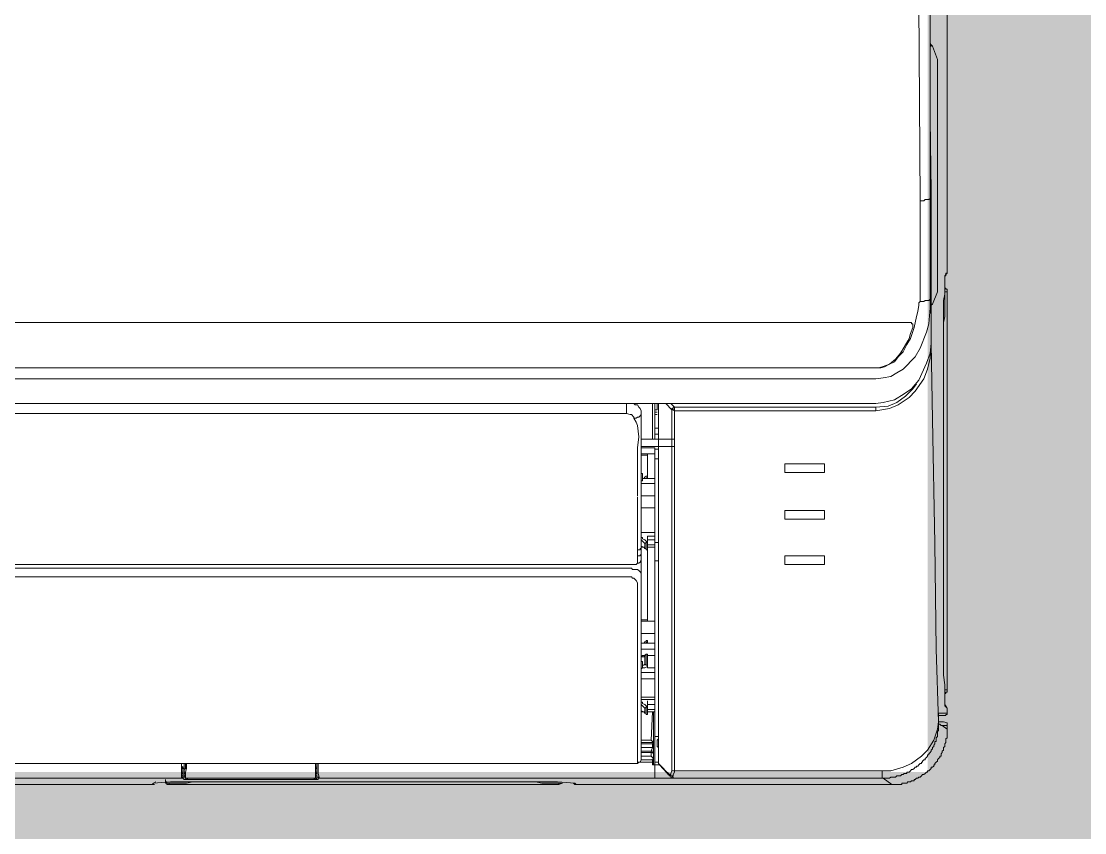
# Model space of a CAD drawing. Header units: millimetres. Extents: x -376000 to 292178, y -193032 to 188048.
# Drawn here: x -161649.8 to -161497.1, y -158961.3 to -158844.8 of the extents above; entities that cross this region are included whole.
import ezdxf

# ---------------------------------------------------------------- set-up
doc = ezdxf.new("R2010")
doc.units = ezdxf.units.MM
doc.layers.add('02_0.25', color=1, linetype='Continuous', lineweight=25, true_color=0xff0000)
doc.layers.add('04_0.10', color=7, linetype='Continuous', lineweight=9, true_color=0x0099ff)
doc.layers.add('_平面図（新設） (2D)', color=7, linetype='Continuous', lineweight=5)

# ---------------------------------------------------------------- blocks, each defined once
blk = doc.blocks.new('BLOCK_2')
at = {"layer": '04_0.10', "color": 251, "lineweight": 5}
for p, q in [((390, -23.28), (390, -214.14)), ((388.59, -184.68), (388.59, -187.86)), ((388.59, -202.14), (388.59, -202.32)), ((388.59, -210.96), (388.59, -211.14)), ((388.59, -211.14), (388.59, -212.55)), ((389.82, -214.49), (389.64, -214.67)), ((389.64, -214.67), (389.64, -214.85)), ((389.82, -214.49), (390, -214.31)), ((390, -214.31), (390, -214.14)), ((389.64, -216.43), (389.64, -216.61)), ((389.64, -216.61), (389.64, -216.96)), ((390, -216.96), (389.64, -216.96)), ((390, -216.96), (390, -251.53)), ((389.47, -235.48), (389.47, -235.13)), ((389.47, -255.94), (389.47, -235.48)), ((390, -251.53), (390, -251.89)), ((390, -253.12), (390, -263.52)), ((390, -264.76), (390, -265.12)), ((390, -274.11), (390, -265.12)), ((389.64, -274.11), (390, -274.11)), ((389.64, -274.64), (389.64, -274.46)), ((389.64, -276.4), (389.64, -276.23)), ((389.82, -276.4), (389.64, -276.23)), ((390, -277.46), (388.76, -277.46)), ((388.76, -277.46), (388.76, -277.82)), ((388.76, -277.82), (389.47, -277.82)), ((388.76, -278.7), (388.76, -277.82)), ((389.64, -276.4), (390, -276.75)), ((389.82, -276.4), (390, -276.75)), ((390, -277.46), (390, -276.75)), ((388.76, -279.05), (388.76, -278.7)), ((388.76, -278.7), (389.47, -278.7)), ((389.29, -279.23), (390, -279.23)), ((389.29, -279.23), (390, -279.76)), ((390, -278.87), (389.47, -278.7)), ((390, -279.23), (390, -278.87)), ((390, -279.76), (390, -279.23)), ((-314.68, -286.81), (280.11, -286.81)), ((280.81, -286.81), (280.46, -286.99)), ((280.81, -286.81), (280.64, -286.81)), ((280.81, -286.81), (280.99, -286.99)), ((299.33, -286.81), (280.81, -286.81)), ((298.98, -286.99), (299.33, -286.81)), ((299.33, -286.81), (299.51, -286.99)), ((299.51, -286.81), (299.33, -286.81)), ((300.04, -286.81), (299.86, -286.81)), ((300.04, -286.81), (348.02, -286.81)), ((348.02, -286.81), (350.66, -286.81)), ((380.65, -286.81), (350.66, -286.81)), ((380.65, -286.81), (380.82, -286.81)), ((382.06, -287.69), (380.82, -286.81)), ((275.87, -287.69), (-184.86, -287.69)), ((276.05, -287.52), (275.87, -287.69)), ((275.87, -287.69), (276.23, -287.69)), ((276.4, -287.34), (276.05, -287.52)), ((277.81, -287.39), (276.05, -287.52)), ((277.81, -287.17), (277.81, -286.99)), ((277.81, -287.34), (277.81, -287.17)), ((277.81, -287.39), (277.81, -287.34)), ((277.99, -287.38), (277.81, -287.39)), ((277.99, -287.52), (277.99, -287.38)), ((278.34, -287.69), (278.34, -287.52)), ((322.62, -287.69), (278.34, -287.69)), ((281.16, -286.99), (280.99, -286.99)), ((298.98, -286.99), (281.16, -286.99)), ((315.56, -287.34), (296.86, -287.34)), ((315.74, -287.34), (315.56, -287.34)), ((334.26, -287.69), (324.73, -287.69)), ((334.79, -287.52), (334.26, -287.69)), ((334.26, -287.52), (334.61, -287.52)), ((334.26, -287.69), (334.26, -287.52)), ((336.55, -287.69), (336.37, -287.52)), ((336.55, -287.52), (336.73, -287.69)), ((336.73, -287.69), (336.55, -287.69)), ((382.06, -287.69), (337.25, -287.69))]:
    blk.add_line(p, q, dxfattribs=at)
at = {"layer": '04_0.10', "color": 251, "lineweight": 5, "flags": 128}
for points in [[(388.59, -187.86), (388.59, -191.03), (388.59, -195.09), (388.59, -198.62), (388.59, -202.14)], [(388.59, -202.32), (388.59, -205.14), (388.59, -206.55), (388.59, -208.84), (388.59, -210.96)], [(389.82, -214.49), (389.82, -214.67), (389.64, -214.67)], [(389.64, -214.85), (389.64, -215.02), (389.64, -215.37), (389.64, -215.73), (389.64, -216.43)], [(389.82, -214.49), (389.82, -214.31), (390, -214.31)], [(390, -216.96), (390, -216.78), (390, -216.61), (389.82, -216.61), (389.82, -216.43), (389.64, -216.43)], [(389.47, -221.37), (389.47, -220.84), (389.47, -220.14), (389.47, -219.25), (389.47, -218.19), (389.64, -217.31)], [(389.47, -221.37), (389.64, -220.49), (389.64, -219.25), (389.64, -218.37), (389.64, -217.66), (389.64, -217.31)], [(389.64, -217.31), (389.64, -217.14), (389.64, -216.96)], [(389.47, -235.13), (389.47, -233.54), (389.47, -231.95), (389.47, -231.77), (389.47, -230.54), (389.47, -229.31), (389.47, -228.43), (389.47, -228.25), (389.47, -227.36), (389.47, -226.66), (389.47, -225.6), (389.47, -225.25), (389.47, -224.02), (389.47, -223.13), (389.47, -222.43), (389.47, -221.37)], [(390, -251.89), (390, -252.06), (390, -252.24), (390, -252.59), (390, -252.77), (390, -253.12)], [(389.64, -274.11), (389.64, -273.41), (389.47, -271.99), (389.47, -270.41), (389.47, -269.35), (389.47, -267.93), (389.47, -266), (389.47, -263.7), (389.47, -259.82), (389.47, -255.94)], [(390, -263.52), (390, -263.88), (390, -264.23), (390, -264.41), (390, -264.59), (390, -264.76)], [(389.64, -274.64), (389.82, -274.64), (389.82, -274.46), (390, -274.46), (390, -274.29), (390, -274.11)], [(389.64, -274.11), (389.64, -274.29), (389.64, -274.46)], [(389.64, -274.64), (389.64, -274.82), (389.64, -275.52), (389.64, -276.05), (389.64, -276.23)], [(390, -277.46), (390, -277.64), (389.82, -277.64), (389.82, -277.82), (389.64, -277.82), (389.47, -277.82)], [(388.76, -279.05), (388.94, -279.05), (389.12, -279.23), (389.29, -279.23)], [(280.11, -286.81), (280.28, -286.81), (280.46, -286.99)], [(299.51, -286.99), (299.68, -286.99), (299.68, -286.81), (299.86, -286.81)], [(277.99, -287.38), (277.99, -287.34), (277.81, -287.34)], [(277.81, -287.39), (277.81, -287.52), (277.99, -287.52)], [(277.99, -287.38), (278.52, -287.34), (281.69, -287.34)], [(277.99, -287.52), (277.99, -287.69), (278.16, -287.69), (278.34, -287.69)], [(277.99, -287.52), (278.16, -287.52), (278.34, -287.52)], [(281.69, -287.34), (280.81, -287.52), (280.11, -287.52), (279.4, -287.52), (278.87, -287.52), (278.52, -287.52), (278.34, -287.52)], [(280.46, -286.99), (280.64, -286.99), (280.99, -286.99)], [(296.86, -287.34), (294.75, -287.34), (292.63, -287.34), (290.69, -287.34), (289.63, -287.34), (288.75, -287.34), (286.98, -287.34), (285.22, -287.34), (283.81, -287.34), (283.28, -287.34), (282.57, -287.34), (281.69, -287.34)], [(298.98, -286.99), (299.16, -286.99), (299.33, -286.99), (299.51, -286.99)], [(315.74, -287.34), (317.85, -287.34), (319.97, -287.34), (321.91, -287.34), (322.79, -287.34), (323.85, -287.34), (325.62, -287.34), (327.38, -287.34), (328.97, -287.34), (329.32, -287.34), (330.03, -287.34), (330.91, -287.34)], [(323.14, -287.69), (322.97, -287.69), (322.79, -287.69), (322.62, -287.69)], [(323.5, -287.69), (323.32, -287.69), (323.14, -287.69)], [(324.73, -287.69), (324.38, -287.69), (324.02, -287.69), (323.85, -287.69), (323.67, -287.69), (323.5, -287.69)], [(330.91, -287.34), (331.79, -287.52), (332.67, -287.52), (333.2, -287.52), (333.73, -287.52), (334.08, -287.52), (334.26, -287.52)], [(330.91, -287.34), (334.08, -287.34), (336.55, -287.52)], [(337.25, -287.69), (337.08, -287.69), (336.9, -287.69), (336.73, -287.69)]]:
    blk.add_lwpolyline(points, dxfattribs=at)
at = {"color": 255, "linetype": 'Continuous'}
blk.add_wipeout([(-389.83, -2.8), (387.17, -2.8), (387.17, -285.93), (-389.83, -285.93)], dxfattribs=at).dxf.layer = '02_0.25'
at = {"layer": '04_0.10', "color": 251, "lineweight": 5}
for p, q in [((387.53, -181.5), (387.53, -181.33)), ((387.7, -181.5), (387.53, -181.33)), ((387.53, -181.68), (387.53, -181.5)), ((387.88, -181.68), (387.7, -181.5)), ((387.53, -181.68), (387.53, -181.86)), ((387.53, -192.27), (387.53, -182.21)), ((387.53, -203.55), (387.53, -192.27)), ((387.53, -192.27), (387.7, -202.5)), ((387.7, -220.49), (387.53, -218.02)), ((387.7, -218.72), (387.7, -218.55)), ((387.88, -218.72), (387.7, -218.9)), ((387.7, -218.72), (387.88, -218.72)), ((387.7, -222.96), (387.7, -223.13)), ((161.75, -229.48), (379.77, -229.48)), ((385.06, -230.89), (385.59, -230.19)), ((343.96, -233.01), (344.66, -233.01)), ((344.66, -233.01), (345.02, -233.01)), ((347.67, -233.01), (348.02, -233.01)), ((348.02, -233.01), (348.37, -233.01)), ((348.37, -233.01), (348.55, -233.01)), ((348.55, -236.54), (348.55, -233.01)), ((350.48, -233.89), (349.6, -233.01)), ((349.6, -233.01), (350.31, -233.01)), ((350.84, -233.54), (350.31, -233.01)), ((350.84, -233.54), (379.77, -233.54)), ((355.07, -233.01), (354.89, -233.01)), ((346.07, -234.6), (346.07, -234.42)), ((346.07, -234.6), (346.07, -238.13)), ((348.37, -233.89), (348.02, -233.89)), ((348.02, -233.89), (348.02, -234.25)), ((348.02, -234.25), (348.37, -234.25)), ((348.02, -234.6), (348.02, -236.54)), ((348.02, -234.6), (348.37, -234.6)), ((350.48, -233.72), (350.48, -233.89)), ((350.66, -233.89), (350.48, -233.72)), ((350.48, -233.89), (350.48, -238.13)), ((350.66, -233.89), (350.48, -233.89)), ((350.66, -233.89), (350.84, -233.89)), ((350.66, -233.89), (350.84, -234.07)), ((350.84, -234.07), (350.84, -233.89)), ((350.84, -234.07), (350.84, -237.42)), ((350.84, -234.07), (362.13, -234.07)), ((362.13, -234.07), (362.3, -234.07)), ((362.3, -234.07), (363.54, -234.07)), ((363.54, -234.07), (364.77, -234.07)), ((364.77, -234.07), (376.77, -234.07)), ((376.77, -234.07), (376.94, -234.07)), ((376.94, -234.07), (379.77, -234.07)), ((348.02, -236.54), (348.02, -237.42)), ((348.55, -236.54), (348.02, -236.54)), ((347.67, -238.13), (346.07, -238.13)), ((346.07, -238.13), (346.07, -238.3)), ((348.02, -238.13), (347.67, -238.13)), ((348.02, -238.13), (348.02, -237.42)), ((348.02, -237.42), (348.55, -237.42)), ((348.02, -238.13), (348.55, -238.13)), ((348.55, -237.42), (348.55, -238.13)), ((348.55, -239.19), (348.55, -238.13)), ((350.48, -238.13), (348.55, -238.13)), ((350.48, -239.19), (350.48, -238.13)), ((350.84, -238.13), (350.48, -238.13)), ((350.84, -238.13), (350.84, -237.42)), ((350.84, -238.13), (350.84, -239.19)), ((346.07, -238.3), (346.07, -239.19)), ((348.55, -239.19), (346.07, -239.19)), ((346.07, -239.19), (346.07, -239.36)), ((346.07, -239.36), (348.02, -239.36)), ((346.07, -239.36), (346.07, -240.07)), ((348.02, -239.36), (348.02, -239.54)), ((348.02, -239.54), (348.02, -240.24)), ((348.55, -239.54), (348.02, -239.54)), ((348.55, -239.54), (348.55, -239.19)), ((350.48, -239.19), (348.55, -239.19)), ((350.84, -239.19), (350.48, -239.19)), ((346.07, -240.07), (346.07, -240.24)), ((346.07, -240.24), (346.96, -240.24)), ((346.07, -240.24), (346.07, -240.42)), ((346.07, -240.42), (346.96, -240.42)), ((346.07, -240.42), (346.07, -242.89)), ((346.96, -240.24), (348.02, -240.24)), ((346.96, -240.24), (346.96, -240.42)), ((346.96, -243.42), (346.96, -240.42)), ((348.02, -240.95), (348.02, -240.24)), ((348.02, -240.95), (348.02, -243.77)), ((348.55, -240.95), (348.02, -240.95)), ((348.55, -240.95), (348.55, -240.77)), ((345.55, -242.36), (345.55, -242.54)), ((345.55, -242.54), (345.55, -242.71)), ((366.71, -242.71), (366.71, -241.83)), ((366.89, -241.66), (367.07, -241.66)), ((367.24, -241.66), (367.07, -241.66)), ((371.83, -241.66), (367.24, -241.66)), ((372.01, -241.66), (371.83, -241.66)), ((372.01, -241.66), (372.18, -241.66)), ((372.36, -242.71), (372.36, -241.83)), ((345.55, -243.24), (345.55, -243.42)), ((345.55, -243.42), (345.55, -243.77)), ((345.55, -243.77), (345.55, -243.95)), ((345.55, -243.95), (345.55, -244.12)), ((345.55, -244.12), (345.55, -244.3)), ((346.07, -242.89), (346.07, -243.07)), ((346.07, -243.07), (346.07, -243.77)), ((346.07, -243.77), (346.07, -244.12)), ((346.07, -244.12), (346.07, -244.48)), ((346.43, -243.77), (346.25, -243.77)), ((346.78, -243.77), (346.43, -243.77)), ((346.96, -243.42), (346.78, -243.42)), ((346.78, -243.77), (346.96, -243.59)), ((346.96, -243.77), (346.78, -243.77)), ((346.96, -243.59), (346.96, -243.42)), ((346.96, -243.77), (346.96, -243.59)), ((348.02, -243.77), (346.96, -243.77)), ((348.02, -243.77), (348.02, -244.48)), ((367.07, -242.89), (372.01, -242.89)), ((345.55, -244.3), (345.55, -244.48)), ((345.55, -244.48), (345.55, -244.65)), ((345.55, -244.65), (345.55, -244.83)), ((345.55, -244.83), (345.55, -245)), ((345.55, -245), (345.55, -245.18)), ((345.55, -245.18), (345.55, -245.36)), ((345.55, -245.36), (345.55, -245.53)), ((345.55, -245.53), (345.55, -245.89)), ((348.02, -244.48), (346.07, -244.48)), ((346.07, -244.48), (346.07, -246.24)), ((348.02, -244.48), (348.02, -246.24)), ((345.55, -245.89), (345.55, -246.07)), ((345.55, -246.07), (345.55, -246.24)), ((345.55, -246.42), (345.55, -246.6)), ((345.55, -246.6), (345.55, -246.77)), ((345.55, -246.77), (345.55, -247.3)), ((346.07, -246.24), (348.02, -246.24)), ((346.07, -246.24), (346.07, -248)), ((348.02, -246.24), (348.02, -248)), ((345.55, -247.3), (345.55, -247.48)), ((345.55, -247.48), (345.55, -247.65)), ((345.55, -247.65), (345.55, -247.83)), ((345.55, -247.83), (345.55, -248)), ((345.55, -248), (345.55, -248.18)), ((345.55, -248.18), (345.55, -248.53)), ((345.55, -248.53), (345.55, -248.71)), ((345.55, -248.71), (345.55, -248.89)), ((346.07, -248), (348.02, -248)), ((346.07, -248), (346.07, -248.18)), ((346.07, -248.18), (346.07, -251.18)), ((348.02, -251.53), (348.02, -248)), ((366.71, -249.42), (366.71, -248.54)), ((366.89, -248.36), (367.07, -248.36)), ((367.07, -248.36), (367.24, -248.36)), ((371.83, -248.36), (367.24, -248.36)), ((371.83, -248.36), (372.01, -248.36)), ((372.18, -248.36), (372.01, -248.36)), ((372.36, -248.54), (372.36, -249.42)), ((345.55, -249.24), (345.55, -249.41)), ((345.55, -249.41), (345.55, -249.59)), ((345.55, -249.59), (345.55, -249.94)), ((345.55, -249.94), (345.55, -250.12)), ((345.55, -250.12), (345.55, -250.3)), ((345.55, -250.3), (345.55, -250.47)), ((372.01, -249.59), (367.07, -249.59)), ((345.55, -250.47), (345.55, -250.65)), ((345.55, -250.65), (345.55, -251.01)), ((345.55, -251.01), (345.55, -251.18)), ((345.55, -251.18), (345.55, -251.53)), ((345.55, -251.53), (345.55, -251.71)), ((345.55, -251.71), (345.55, -251.89)), ((346.07, -251.53), (346.07, -251.18)), ((346.07, -252.24), (346.07, -251.53)), ((348.02, -252.06), (348.02, -251.53)), ((345.55, -251.89), (345.55, -252.06)), ((345.55, -252.06), (345.55, -252.59)), ((345.55, -252.59), (345.55, -252.77)), ((345.55, -252.77), (345.55, -253.12)), ((345.55, -253.12), (345.55, -253.82)), ((346.07, -252.24), (346.07, -252.59)), ((346.07, -252.59), (346.07, -253.47)), ((346.78, -252.94), (346.6, -253.12)), ((346.6, -253.82), (346.6, -253.12)), ((346.78, -252.94), (346.78, -253.82)), ((346.78, -252.94), (346.96, -252.94)), ((348.02, -252.06), (346.96, -252.06)), ((346.96, -252.59), (346.96, -252.06)), ((346.96, -252.59), (348.02, -252.59)), ((346.96, -252.94), (346.96, -252.59)), ((346.96, -253.3), (346.96, -252.94)), ((348.02, -253.3), (346.96, -253.3)), ((346.96, -253.65), (346.96, -253.3)), ((348.02, -252.59), (348.02, -252.06)), ((348.02, -252.94), (348.02, -252.59)), ((348.02, -253.3), (348.02, -252.94)), ((348.55, -252.94), (348.02, -252.94)), ((348.02, -253.65), (348.02, -253.3)), ((348.55, -253.12), (348.55, -252.94)), ((348.55, -253.3), (348.55, -253.12)), ((345.55, -254), (345.55, -253.82)), ((346.43, -253.65), (346.07, -253.47)), ((346.07, -253.47), (346.07, -253.65)), ((346.07, -253.82), (346.07, -253.65)), ((346.07, -254.35), (346.07, -253.82)), ((346.07, -255.42), (346.07, -254.71)), ((346.6, -253.82), (346.43, -253.65)), ((346.6, -253.82), (346.78, -253.82)), ((346.78, -254), (346.78, -253.82)), ((346.78, -254), (346.96, -254)), ((346.96, -253.65), (346.96, -254)), ((346.96, -264.06), (346.96, -254)), ((348.02, -255.59), (348.02, -253.65)), ((366.89, -254.88), (367.07, -254.88)), ((367.07, -254.88), (367.24, -254.88)), ((371.83, -254.88), (367.24, -254.88)), ((372.01, -254.88), (371.83, -254.88)), ((372.01, -254.88), (372.18, -254.88)), ((346.07, -255.42), (345.9, -255.77)), ((345.9, -255.77), (346.07, -255.59)), ((346.07, -255.59), (346.07, -255.42)), ((346.07, -257.35), (346.07, -255.59)), ((348.02, -255.59), (348.55, -255.59)), ((348.02, -255.59), (348.02, -264.23)), ((348.55, -255.94), (348.55, -255.59)), ((348.55, -256.12), (348.55, -255.94)), ((366.71, -255.94), (366.71, -255.06)), ((367.07, -256.12), (372.01, -256.12)), ((372.36, -255.94), (372.36, -255.06)), ((-343.97, -257.88), (343.96, -257.88)), ((345.9, -257.18), (346.07, -257.35)), ((346.07, -257.35), (346.07, -257.53)), ((346.07, -257.53), (346.07, -258.23)), ((346.07, -258.23), (346.07, -264.06)), ((346.96, -264.06), (346.07, -264.06)), ((346.07, -264.06), (346.07, -264.23)), ((346.96, -264.06), (346.96, -264.23)), ((346.07, -264.23), (346.96, -264.23)), ((346.07, -264.23), (346.07, -266)), ((348.02, -264.23), (346.96, -264.23)), ((348.02, -264.23), (348.02, -266)), ((346.07, -266), (346.07, -267.41)), ((346.07, -266), (348.02, -266)), ((346.96, -267.05), (346.78, -267.05)), ((346.78, -267.23), (346.78, -267.05)), ((346.96, -267.05), (346.96, -267.23)), ((348.02, -267.41), (348.02, -266)), ((345.55, -267.93), (345.55, -268.11)), ((345.55, -268.11), (345.55, -268.29)), ((345.55, -268.29), (345.55, -268.47)), ((345.55, -268.47), (345.55, -268.64)), ((345.55, -268.64), (345.55, -268.82)), ((346.07, -267.41), (346.43, -267.41)), ((346.07, -267.41), (346.07, -268.29)), ((346.07, -268.29), (348.02, -268.29)), ((346.07, -268.29), (346.07, -269.35)), ((346.43, -267.41), (346.78, -267.41)), ((346.78, -267.41), (346.96, -267.23)), ((346.78, -267.41), (346.96, -267.41)), ((346.96, -267.41), (346.96, -267.23)), ((348.02, -267.41), (346.96, -267.41)), ((348.02, -268.29), (348.02, -267.41)), ((348.02, -269.17), (348.02, -268.29)), ((345.55, -268.82), (345.55, -269)), ((345.55, -269), (345.55, -269.17)), ((345.55, -269.17), (345.55, -274.82)), ((346.07, -269.35), (346.07, -269.88)), ((346.07, -269.88), (346.07, -270.05)), ((346.07, -270.05), (346.07, -271.11)), ((346.78, -269), (346.6, -269.17)), ((346.6, -269.17), (346.6, -270.41)), ((346.78, -269), (346.96, -269)), ((346.78, -270.58), (346.78, -269)), ((346.96, -269), (346.96, -269.17)), ((346.96, -270.58), (346.96, -269.17)), ((348.02, -269.17), (346.96, -269.17)), ((348.02, -270.94), (348.02, -269.17)), ((346.07, -271.11), (346.25, -270.94)), ((346.07, -271.11), (346.07, -271.64)), ((346.07, -271.64), (348.02, -271.64)), ((346.07, -271.64), (346.07, -272.52)), ((346.78, -270.58), (346.6, -270.41)), ((346.78, -270.58), (346.96, -270.58)), ((346.96, -270.76), (346.96, -270.58)), ((346.96, -270.94), (346.96, -270.76)), ((348.02, -270.94), (346.96, -270.94)), ((348.02, -271.64), (348.02, -270.94)), ((348.02, -272.52), (348.02, -271.64)), ((346.07, -272.52), (346.07, -272.7)), ((346.07, -272.7), (346.07, -275.17)), ((348.02, -275.17), (348.02, -272.52)), ((345.55, -274.82), (345.55, -274.99)), ((345.55, -274.99), (345.55, -275.17)), ((345.55, -275.17), (345.55, -275.35)), ((345.55, -275.35), (345.55, -275.52)), ((345.55, -275.52), (345.55, -275.7)), ((345.55, -275.7), (345.55, -276.05)), ((345.55, -276.05), (345.55, -276.23)), ((345.55, -276.23), (345.55, -276.58)), ((346.07, -275.17), (346.07, -275.52)), ((346.07, -275.52), (348.02, -275.52)), ((346.07, -275.52), (346.07, -275.87)), ((346.07, -275.87), (346.07, -276.23)), ((346.07, -276.23), (346.07, -276.4)), ((346.96, -276.23), (346.96, -275.7)), ((346.96, -276.58), (346.96, -276.23)), ((348.02, -276.23), (346.96, -276.23)), ((348.02, -275.52), (348.02, -275.17)), ((348.02, -276.23), (348.02, -275.52)), ((348.02, -276.93), (348.02, -276.23)), ((345.55, -276.58), (345.55, -276.75)), ((346.07, -276.4), (346.07, -277.11)), ((346.43, -277.28), (346.07, -277.11)), ((346.07, -277.11), (346.07, -277.28)), ((346.07, -277.28), (346.07, -281.34)), ((346.6, -277.46), (346.43, -277.28)), ((346.78, -276.58), (346.6, -276.75)), ((346.6, -277.46), (346.6, -276.75)), ((346.6, -277.46), (346.78, -277.46)), ((346.78, -276.58), (346.78, -277.46)), ((346.78, -276.58), (346.96, -276.58)), ((346.78, -277.64), (346.78, -277.46)), ((346.96, -277.64), (346.78, -277.64)), ((346.96, -276.93), (346.96, -276.58)), ((346.96, -276.93), (346.96, -277.28)), ((346.96, -276.93), (348.02, -276.93)), ((346.96, -277.64), (346.96, -277.28)), ((347.49, -281.34), (347.67, -277.28)), ((347.84, -277.28), (347.67, -277.28)), ((347.84, -277.28), (347.84, -277.46)), ((347.84, -277.28), (348.02, -277.28)), ((347.84, -277.46), (347.84, -281.69)), ((348.02, -277.28), (348.02, -276.93)), ((348.02, -277.28), (348.02, -280.64)), ((345.55, -278.35), (345.55, -279.4)), ((348.02, -280.64), (348.02, -280.81)), ((348.02, -280.81), (348.02, -281.34)), ((348.55, -280.81), (348.02, -280.81)), ((348.55, -280.81), (348.55, -281.16)), ((347.49, -281.34), (346.07, -281.34)), ((346.07, -281.34), (346.07, -281.69)), ((346.07, -281.69), (347.84, -281.69)), ((346.07, -281.69), (346.07, -281.87)), ((346.07, -281.87), (347.67, -281.87)), ((346.07, -281.87), (346.07, -282.4)), ((347.49, -281.34), (347.84, -281.69)), ((347.84, -281.69), (347.67, -281.87)), ((348.02, -281.34), (348.02, -281.52)), ((348.02, -284.52), (348.02, -281.52)), ((348.55, -281.16), (348.37, -281.34)), ((348.37, -282.23), (348.55, -282.4)), ((348.55, -281.16), (348.55, -282.4)), ((346.07, -282.4), (347.67, -282.4)), ((346.07, -282.4), (346.07, -282.93)), ((346.07, -282.93), (347.49, -282.93)), ((346.07, -282.93), (346.07, -283.11)), ((346.07, -283.11), (347.49, -283.11)), ((346.07, -283.11), (346.07, -283.64)), ((346.07, -283.64), (347.49, -283.64)), ((346.07, -284.16), (346.07, -283.64)), ((347.49, -282.93), (347.67, -282.4)), ((347.84, -282.93), (347.49, -282.93)), ((347.49, -283.11), (347.49, -282.93)), ((347.49, -283.11), (347.67, -283.11)), ((347.49, -283.64), (347.49, -283.11)), ((347.84, -283.99), (347.49, -283.64)), ((347.84, -282.4), (347.67, -282.4)), ((347.84, -283.28), (347.67, -283.11)), ((347.84, -282.58), (347.84, -282.4)), ((347.84, -282.93), (347.84, -282.58)), ((347.84, -283.28), (347.84, -282.93)), ((347.84, -283.81), (347.84, -283.28)), ((347.84, -283.99), (347.84, -283.81)), ((280.11, -284.69), (212.37, -284.69)), ((280.11, -284.69), (280.28, -284.69)), ((280.11, -285.05), (280.11, -285.22)), ((280.11, -285.22), (280.28, -285.4)), ((280.11, -285.22), (280.11, -285.4)), ((280.11, -285.4), (280.28, -285.4)), ((280.11, -285.4), (280.11, -285.93)), ((280.28, -284.69), (280.46, -284.69)), ((280.28, -285.4), (280.28, -285.57)), ((280.46, -284.69), (280.64, -284.69)), ((280.64, -285.4), (280.46, -285.57)), ((280.81, -284.69), (280.64, -284.69)), ((280.64, -285.4), (280.64, -285.22)), ((280.64, -285.22), (280.81, -285.22)), ((280.81, -285.4), (280.64, -285.93)), ((280.81, -285.4), (280.64, -285.4)), ((280.81, -284.69), (296.16, -284.69)), ((280.81, -285.22), (280.81, -285.05)), ((280.81, -285.4), (280.81, -285.22)), ((296.16, -284.69), (298.98, -284.69)), ((298.98, -284.69), (299.33, -284.69)), ((299.33, -284.69), (299.33, -285.05)), ((299.51, -284.69), (299.33, -284.69)), ((299.33, -285.05), (299.33, -285.22)), ((299.51, -285.22), (299.33, -285.22)), ((299.33, -285.22), (299.33, -285.4)), ((299.33, -285.4), (299.33, -285.93)), ((299.51, -285.4), (299.33, -285.4)), ((299.51, -285.22), (299.51, -284.69)), ((299.51, -284.69), (299.68, -284.69)), ((299.51, -285.4), (299.51, -285.22)), ((299.51, -285.57), (299.51, -285.4)), ((345.55, -284.69), (299.68, -284.69)), ((299.68, -285.4), (299.68, -285.22)), ((299.68, -285.57), (299.68, -285.4)), ((345.72, -284.52), (345.55, -284.52)), ((345.55, -284.69), (345.55, -284.52)), ((345.55, -284.69), (345.72, -284.52)), ((345.72, -284.52), (345.9, -284.52)), ((346.07, -284.16), (345.9, -284.52)), ((346.07, -284.16), (347.49, -284.16)), ((347.84, -283.99), (347.49, -284.16)), ((347.67, -284.52), (347.84, -284.69)), ((347.67, -284.52), (347.67, -284.87)), ((347.84, -284.87), (347.67, -284.87)), ((347.84, -284.87), (347.84, -284.69)), ((348.02, -284.87), (347.84, -284.87)), ((348.02, -284.87), (348.02, -284.52)), ((348.02, -284.52), (348.55, -284.52)), ((348.02, -284.87), (348.02, -285.05)), ((348.02, -285.05), (348.02, -285.22)), ((348.02, -285.22), (348.02, -285.4)), ((348.02, -285.4), (348.02, -285.75)), ((348.55, -284.52), (348.55, -284.16)), ((348.55, -284.69), (348.55, -284.52)), ((348.55, -284.69), (349.25, -285.4)), ((348.71, -284.87), (348.55, -284.69)), ((350.13, -286.28), (348.55, -284.69)), ((348.71, -284.87), (348.55, -284.87)), ((348.71, -284.87), (349.78, -286.07)), ((348.71, -284.87), (348.72, -284.87)), ((349.78, -286.07), (349.25, -285.4)), ((280.11, -285.93), (280.28, -285.93)), ((280.11, -285.93), (280.11, -286.1)), ((280.11, -286.1), (280.11, -286.46)), ((280.11, -286.1), (280.28, -286.1)), ((280.11, -286.46), (280.28, -286.46)), ((280.11, -286.81), (280.28, -286.63)), ((280.28, -285.93), (280.28, -285.57)), ((280.28, -286.1), (280.28, -285.93)), ((280.28, -286.46), (280.28, -286.1)), ((280.28, -286.63), (280.28, -286.46)), ((280.46, -286.63), (280.28, -286.63)), ((280.46, -285.57), (280.46, -285.93)), ((280.46, -285.93), (280.64, -285.93)), ((280.46, -285.93), (280.46, -286.1)), ((280.46, -286.1), (280.64, -286.1)), ((280.46, -286.1), (280.46, -286.46)), ((280.46, -286.46), (280.46, -286.63)), ((280.46, -286.46), (280.64, -286.46)), ((280.46, -286.63), (280.64, -286.63)), ((280.64, -285.93), (280.64, -286.1)), ((280.64, -286.46), (280.64, -286.1)), ((280.64, -286.63), (280.64, -286.46)), ((280.64, -286.81), (280.64, -286.63)), ((299.33, -286.1), (299.33, -285.93)), ((299.51, -285.93), (299.33, -285.93)), ((299.51, -286.1), (299.33, -286.1)), ((299.33, -286.46), (299.33, -286.1)), ((299.33, -286.46), (299.51, -286.46)), ((299.51, -285.93), (299.51, -285.57)), ((299.51, -286.1), (299.51, -285.93)), ((299.51, -286.46), (299.51, -286.1)), ((299.51, -286.63), (299.51, -286.46)), ((299.51, -286.63), (299.51, -286.81)), ((299.68, -286.1), (299.68, -285.57)), ((299.68, -286.1), (299.86, -286.63)), ((299.86, -286.81), (299.86, -286.63)), ((348.02, -285.75), (348.02, -285.93)), ((348.02, -285.93), (348.02, -286.1)), ((348.02, -286.1), (348.02, -286.28)), ((348.02, -286.81), (348.02, -286.28)), ((349.78, -286.07), (349.96, -286.28)), ((349.98, -286.28), (349.78, -286.07)), ((349.96, -286.28), (349.98, -286.28)), ((349.98, -286.28), (350.13, -286.28)), ((350.13, -286.46), (349.98, -286.28)), ((350.13, -286.28), (350.31, -286.46)), ((350.13, -286.46), (350.13, -286.28)), ((350.13, -286.46), (350.31, -286.46)), ((350.31, -286.63), (350.31, -286.46)), ((350.48, -286.46), (350.31, -286.46)), ((350.66, -286.81), (350.31, -286.63)), ((350.84, -285.75), (350.48, -285.75)), ((350.84, -285.75), (380.65, -285.75))]:
    blk.add_line(p, q, dxfattribs=at)
at = {"layer": '04_0.10', "color": 251, "lineweight": 5, "flags": 128}
for points in [[(386.12, -203.91), (385.94, -175.51), (385.94, -142.35)], [(387.53, -175.16), (387.53, -176.04), (387.53, -177.98), (387.53, -178.15), (387.53, -180.27), (387.53, -181.33)], [(387.53, -181.68), (387.7, -181.68), (387.7, -181.5)], [(387.53, -181.86), (387.53, -182.03), (387.53, -182.21)], [(388.59, -184.68), (388.59, -183.62), (387.88, -181.68)], [(387.7, -211.32), (387.7, -206.91), (387.7, -202.5)], [(386.12, -203.91), (386.29, -203.91), (386.64, -203.91), (386.82, -203.73), (387.17, -203.73), (387.35, -203.73), (387.53, -203.55)], [(386.12, -203.91), (386.12, -207.43), (386.12, -211.14), (386.12, -211.49), (386.12, -212.2), (386.12, -213.25), (386.12, -214.67), (386.12, -215.73), (386.12, -216.61), (386.12, -216.96), (386.12, -217.49), (386.12, -217.66), (386.12, -217.84), (386.12, -218.19), (386.12, -218.37)], [(387.53, -203.55), (387.53, -207.08), (387.53, -210.79), (387.53, -210.96), (387.53, -211.49), (387.53, -212.2), (387.53, -213.25), (387.53, -214.31), (387.53, -215.73), (387.53, -217.31), (387.53, -217.66), (387.53, -218.02)], [(387.7, -218.19), (387.7, -215.2), (387.7, -211.32)], [(388.59, -212.55), (388.59, -214.14), (388.59, -215.55), (388.59, -216.96), (387.88, -218.72)], [(379.77, -229.48), (380.82, -229.31), (381.88, -229.13), (382.76, -228.6), (383.65, -228.07), (385.41, -226.31), (386.12, -225.07), (387, -222.78), (387.35, -221.55), (387.53, -219.25), (387.53, -218.02)], [(386.12, -218.37), (386.29, -218.37), (386.64, -218.37), (386.82, -218.19), (387.17, -218.19), (387.35, -218.19), (387.53, -218.02)], [(387.7, -218.55), (387.7, -218.37), (387.7, -218.19)], [(386.12, -218.37), (385.94, -218.55), (385.94, -218.9), (385.76, -219.78), (385.59, -220.49), (385.23, -222.07), (384.71, -223.66), (384.18, -224.55), (383.65, -225.6), (382.94, -226.31), (382.41, -227.01), (381.71, -227.36)], [(387.7, -218.9), (387.7, -219.96), (387.7, -220.49)], [(387.7, -220.49), (387.7, -221.19), (387.7, -222.07), (387.7, -222.96)], [(311.51, -221.37), (155.57, -221.37), (0, -221.37), (-192.27, -221.37), (-384.54, -221.37)], [(311.51, -221.37), (348.02, -221.37), (384.53, -221.37)], [(385.06, -222.07), (384.71, -222.96), (384.53, -223.66), (384.35, -224.02), (383.83, -224.9), (383.29, -225.78), (382.59, -226.66), (381.71, -227.36)], [(385.06, -222.07), (385.06, -221.9), (385.06, -221.72), (385.06, -221.55), (384.88, -221.55), (384.88, -221.37), (384.71, -221.37), (384.53, -221.37)], [(387.7, -224.37), (387.53, -226.48), (387.17, -228.07), (386.64, -229.48), (385.41, -231.25)], [(387, -227.19), (387.53, -225.78), (387.7, -224.37)], [(387.7, -223.13), (387.7, -223.49), (387.7, -223.84), (387.7, -224.37)], [(387.7, -224.37), (387.88, -235.3), (388.23, -253.12), (388.41, -268.29), (388.76, -278.7)], [(381.71, -227.36), (381.18, -227.54), (380.65, -227.72), (380.12, -227.9)], [(381.71, -227.36), (381, -227.72), (380.47, -227.9), (380.12, -227.9)], [(384.88, -230.89), (385.94, -229.66), (387, -227.19)], [(277.46, -227.9), (244.65, -227.9), (211.67, -227.9)], [(379.59, -227.9), (328.61, -227.9), (277.46, -227.9)], [(380.12, -227.9), (379.77, -227.9), (379.59, -227.9)], [(385.06, -230.89), (384, -231.95), (382.76, -232.84), (381.53, -233.37), (379.77, -233.54)], [(384.88, -230.89), (383.83, -231.6), (382.41, -232.48), (380.82, -232.84), (379.77, -233.01)], [(385.41, -231.25), (384.53, -232.13), (382.94, -233.19), (381.71, -233.72), (379.77, -234.07)], [(203.02, -233.01), (231.95, -233.01), (260.88, -233.01)], [(260.88, -233.01), (268.99, -233.01), (276.93, -233.01), (285.05, -233.01), (293.16, -233.01)], [(293.16, -233.01), (298.63, -233.01), (303.92, -233.01), (309.39, -233.01), (314.68, -233.01)], [(314.68, -233.01), (322.26, -233.01), (329.67, -233.01), (337.08, -233.01), (343.96, -233.01)], [(343.96, -234.42), (343.96, -234.25), (343.96, -234.07), (343.96, -233.72), (343.96, -233.54), (343.96, -233.37), (343.96, -233.19), (343.96, -233.01)], [(346.07, -234.42), (346.07, -234.07), (345.9, -233.72), (345.72, -233.54), (345.55, -233.19), (345.19, -233.19), (345.02, -233.01)], [(345.02, -233.01), (346.6, -233.01), (347.67, -233.01)], [(347.67, -233.01), (347.67, -233.89), (347.67, -234.6), (347.67, -236.71), (347.67, -238.13)], [(348.02, -233.01), (348.02, -233.72), (348.02, -233.89)], [(348.37, -233.89), (348.37, -233.37), (348.37, -233.01)], [(348.55, -233.01), (348.72, -233.01), (349.6, -233.01)], [(352.78, -233.01), (350.66, -233.01), (350.31, -233.01)], [(350.48, -233.72), (350.66, -233.72), (350.66, -233.54), (350.84, -233.54)], [(350.84, -233.89), (350.84, -233.72), (350.84, -233.54)], [(354.89, -233.01), (354.37, -233.01), (353.84, -233.01), (353.31, -233.01), (352.78, -233.01)], [(357.19, -233.01), (356.66, -233.01), (356.13, -233.01), (355.6, -233.01), (355.07, -233.01)], [(359.3, -233.01), (358.78, -233.01), (358.25, -233.01), (357.72, -233.01), (357.19, -233.01)], [(379.77, -233.01), (374.65, -233.01), (369.53, -233.01), (364.42, -233.01), (359.3, -233.01)], [(379.77, -234.07), (379.77, -233.89), (379.77, -233.72), (379.77, -233.54)], [(343.96, -234.42), (274.11, -234.42), (204.08, -234.42)], [(343.96, -234.42), (344.49, -234.6), (344.66, -234.6), (345.02, -234.95), (345.02, -235.13)], [(345.02, -235.13), (345.19, -235.13), (345.37, -235.13), (345.55, -234.95), (345.72, -234.95), (345.9, -234.78), (346.07, -234.6)], [(348.02, -234.25), (348.02, -234.42), (348.02, -234.6)], [(345.55, -242.36), (345.55, -239.36), (345.72, -237.78), (345.55, -236.18), (345.37, -235.66), (345.02, -235.13)], [(348.55, -236.54), (348.55, -236.71), (348.55, -237.42)], [(348.55, -240.07), (348.55, -239.71), (348.55, -239.54)], [(350.48, -285.75), (350.48, -273.76), (350.48, -261.23), (350.48, -247.83), (350.48, -239.19)], [(350.84, -239.19), (350.84, -248), (350.84, -261.23), (350.84, -273.94), (350.84, -285.75)], [(348.55, -240.77), (348.55, -240.42), (348.55, -240.07)], [(348.55, -252.94), (348.55, -246.6), (348.55, -240.95)], [(366.71, -241.83), (366.71, -241.66), (366.89, -241.66)], [(372.18, -241.66), (372.36, -241.66), (372.36, -241.83)], [(345.55, -242.71), (345.55, -243.07), (345.55, -243.24)], [(346.07, -243.07), (346.25, -243.07), (346.25, -243.24), (346.25, -243.42), (346.25, -243.59), (346.25, -243.77)], [(346.07, -244.12), (346.25, -244.12), (346.25, -243.95), (346.25, -243.77)], [(346.43, -243.77), (346.6, -243.59), (346.78, -243.42)], [(366.71, -242.71), (366.71, -242.89), (366.89, -242.89), (367.07, -242.89)], [(372.36, -242.71), (372.36, -242.89), (372.18, -242.89), (372.01, -242.89)], [(366.89, -248.36), (366.71, -248.36), (366.71, -248.54)], [(372.36, -248.54), (372.36, -248.36), (372.18, -248.36)], [(345.55, -248.89), (345.55, -249.06), (345.55, -249.24)], [(366.71, -249.42), (366.71, -249.59), (366.89, -249.59), (367.07, -249.59)], [(372.36, -249.42), (372.36, -249.59), (372.18, -249.59), (372.01, -249.59)], [(346.07, -251.53), (346.96, -251.53), (347.84, -251.53), (348.02, -251.53)], [(346.07, -252.24), (346.25, -252.24), (346.25, -252.41), (346.6, -252.59), (346.96, -252.94)], [(346.07, -252.59), (346.25, -252.77), (346.6, -253.12)], [(348.55, -255.59), (348.55, -254.71), (348.55, -253.3)], [(345.55, -254), (345.72, -254), (345.9, -254), (345.9, -253.82), (346.07, -253.82)], [(345.55, -254), (345.55, -254.35), (345.55, -254.53), (345.55, -254.88)], [(345.55, -254.88), (345.72, -254.88), (345.9, -254.88), (345.9, -254.71), (346.07, -254.71)], [(345.55, -254.88), (345.55, -255.24), (345.55, -255.42), (345.55, -255.77), (345.55, -255.94)], [(346.43, -253.65), (346.25, -253.65), (346.07, -253.65)], [(346.07, -254.71), (346.07, -254.53), (346.07, -254.35)], [(346.96, -253.65), (347.49, -253.65), (347.84, -253.65), (348.02, -253.65)], [(366.89, -254.88), (366.71, -254.88), (366.71, -255.06)], [(372.18, -254.88), (372.36, -254.88), (372.36, -255.06)], [(173.57, -256.12), (258.76, -256.12), (343.96, -256.12)], [(343.96, -256.12), (344.14, -256.12), (344.31, -256.12), (344.66, -256.12), (344.84, -256.12), (345.02, -256.12), (345.19, -256.12)], [(345.55, -255.94), (345.37, -256.12), (345.19, -256.12)], [(345.55, -255.94), (345.72, -255.94), (345.9, -255.77)], [(348.55, -280.81), (348.55, -280.28), (348.55, -275.35), (348.55, -268.47), (348.55, -259.65), (348.55, -257.88), (348.55, -256.12)], [(366.71, -255.94), (366.71, -256.12), (366.89, -256.12), (367.07, -256.12)], [(372.36, -255.94), (372.36, -256.12), (372.18, -256.12), (372.01, -256.12)], [(343.96, -256.65), (301.45, -256.65), (258.76, -256.65), (216.25, -256.65), (173.57, -256.65)], [(343.96, -256.65), (344.31, -256.65), (344.66, -256.65), (344.84, -256.82), (345.19, -256.82), (345.37, -256.82), (345.55, -256.82), (345.72, -257), (345.9, -257.18)], [(343.96, -257.88), (344.31, -257.88), (344.66, -257.88), (344.84, -258.06), (345.02, -258.06), (345.37, -258.41), (345.55, -258.76)], [(345.55, -258.76), (345.55, -263.35), (345.55, -267.93)], [(346.43, -267.41), (346.6, -267.23), (346.78, -267.23)], [(346.78, -269), (346.43, -269.17), (346.25, -269.17), (346.07, -269.35)], [(346.6, -269.17), (346.43, -269.35), (346.07, -269.35)], [(346.25, -270.58), (346.25, -270.41), (346.25, -270.23), (346.25, -270.05), (346.07, -270.05)], [(346.6, -270.41), (346.43, -270.58), (346.25, -270.58)], [(346.25, -270.58), (346.25, -270.76), (346.25, -270.94)], [(346.25, -270.94), (346.6, -270.94), (346.96, -270.76)], [(346.07, -272.52), (346.96, -272.52), (347.84, -272.52), (348.02, -272.52)], [(346.07, -275.17), (346.96, -275.17), (347.84, -275.17), (348.02, -275.17)], [(346.07, -275.87), (346.25, -275.87), (346.25, -276.05), (346.6, -276.23), (346.96, -276.58)], [(346.07, -276.23), (346.25, -276.4), (346.6, -276.75)], [(345.55, -276.75), (345.55, -277.46), (345.55, -278.35)], [(346.43, -277.28), (346.25, -277.28), (346.07, -277.28)], [(346.96, -277.28), (347.49, -277.28), (347.67, -277.28)], [(388.76, -279.05), (388.76, -279.23), (388.76, -279.4), (388.76, -279.58), (388.76, -279.76), (388.76, -279.93), (388.59, -280.11), (388.59, -280.28), (388.59, -280.46), (388.59, -280.64), (388.59, -280.81), (388.41, -280.99), (388.41, -281.16), (388.41, -281.34), (388.41, -281.52), (388.23, -281.52), (388.23, -281.69), (388.23, -281.87), (388.06, -282.05), (388.06, -282.23), (387.88, -282.4), (387.88, -282.58), (387.7, -282.76), (387.7, -282.93), (387.53, -283.11), (387.35, -283.28), (387.35, -283.46), (387.17, -283.46), (387.17, -283.64), (387, -283.81), (386.82, -283.99), (386.82, -284.16), (386.64, -284.16), (386.47, -284.34), (386.47, -284.52), (386.29, -284.52), (386.29, -284.69), (386.12, -284.69), (385.94, -284.87), (385.76, -285.05), (385.59, -285.05), (385.59, -285.22), (385.41, -285.22), (385.23, -285.4), (385.06, -285.57), (384.88, -285.57), (384.71, -285.75), (384.53, -285.93), (384.35, -285.93), (384.18, -285.93), (384.18, -286.1), (384, -286.1), (383.83, -286.1), (383.65, -286.28), (383.47, -286.28), (383.29, -286.46), (383.12, -286.46), (382.94, -286.46), (382.76, -286.46), (382.59, -286.63), (382.41, -286.63), (382.23, -286.63), (382.06, -286.63), (381.88, -286.63), (381.71, -286.81), (381.53, -286.81), (381.35, -286.81), (381.18, -286.81), (381, -286.81), (380.82, -286.81)], [(386.29, -283.64), (387.17, -282.76), (388.06, -281.34), (388.59, -279.76), (388.76, -278.7)], [(345.55, -279.4), (345.55, -282.05), (345.55, -284.52)], [(382.06, -287.69), (382.23, -287.69), (382.41, -287.69), (382.59, -287.69), (382.76, -287.69), (382.94, -287.69), (383.12, -287.69), (383.29, -287.69), (383.47, -287.69), (383.47, -287.52), (383.65, -287.52), (383.83, -287.52), (384, -287.52), (384.18, -287.52), (384.35, -287.34), (384.53, -287.34), (384.71, -287.34), (384.88, -287.17), (385.06, -287.17), (385.23, -287.17), (385.23, -286.99), (385.41, -286.99), (385.59, -286.81), (385.76, -286.81), (385.94, -286.63), (386.12, -286.63), (386.29, -286.46), (386.47, -286.28), (386.64, -286.28), (386.82, -286.1), (387, -285.93), (387.17, -285.93), (387.17, -285.75), (387.35, -285.75), (387.53, -285.57), (387.7, -285.4), (387.7, -285.22), (387.88, -285.22), (388.06, -285.05), (388.06, -284.87), (388.23, -284.87), (388.23, -284.69), (388.41, -284.52), (388.59, -284.34), (388.59, -284.16), (388.76, -283.99), (388.94, -283.81), (388.94, -283.64), (389.12, -283.64), (389.12, -283.46), (389.12, -283.28), (389.29, -283.11), (389.29, -282.93), (389.47, -282.76), (389.47, -282.58), (389.47, -282.4), (389.64, -282.23), (389.64, -282.05), (389.64, -281.87), (389.82, -281.69), (389.82, -281.52), (389.82, -281.34), (389.82, -281.16), (390, -280.99), (390, -280.81), (390, -280.64), (390, -280.46), (390, -280.28), (390, -280.11), (390, -279.93), (390, -279.76)], [(347.67, -281.87), (347.67, -282.05), (347.67, -282.23), (347.67, -282.4)], [(347.84, -282.4), (347.84, -282.23), (347.84, -282.05), (347.84, -281.87), (347.84, -281.69)], [(348.37, -281.34), (348.37, -281.69), (348.37, -282.23)], [(348.55, -283.28), (348.55, -282.93), (348.55, -282.58), (348.55, -282.4)], [(348.55, -284.16), (348.55, -283.46), (348.55, -283.28)], [(386.29, -283.64), (384.88, -284.69), (383.65, -285.22), (381.88, -285.75), (380.65, -285.75)], [(280.11, -284.69), (280.11, -284.87), (280.11, -285.05)], [(280.46, -285.22), (280.28, -285.22), (280.11, -285.05)], [(280.46, -285.22), (280.46, -285.4), (280.28, -285.4)], [(280.46, -285.22), (280.46, -285.05), (280.46, -284.87), (280.46, -284.69)], [(280.64, -285.22), (280.64, -285.05), (280.64, -284.87), (280.64, -284.69)], [(280.81, -285.05), (280.81, -284.87), (280.81, -284.69)], [(299.68, -285.22), (299.68, -284.87), (299.68, -284.69)], [(347.67, -284.52), (346.78, -284.52), (345.9, -284.52)], [(347.67, -284.52), (347.67, -284.34), (347.67, -284.16), (347.49, -284.16)], [(347.84, -284.69), (347.84, -284.16), (347.84, -283.99)], [(348.02, -284.87), (348.37, -284.87), (348.55, -284.87)], [(280.11, -286.46), (280.11, -286.63), (280.11, -286.81)], [(299.33, -286.46), (299.33, -286.63), (299.33, -286.81)], [(299.51, -286.63), (299.68, -286.63), (299.86, -286.63)], [(350.48, -285.75), (350.31, -286.1), (350.31, -286.28), (350.13, -286.28)], [(350.84, -285.75), (350.84, -285.93), (350.66, -286.28), (350.66, -286.46), (350.48, -286.46)], [(350.66, -286.81), (350.66, -286.63), (350.48, -286.46)], [(380.65, -286.46), (380.65, -286.28), (380.65, -286.1), (380.65, -285.93), (380.65, -285.75)], [(380.65, -286.81), (380.65, -286.63), (380.65, -286.46)]]:
    blk.add_lwpolyline(points, dxfattribs=at)
blk = doc.blocks.new('平面図（新設） (2D)')
at = {"layer": '02_0.25', "linetype": 'Continuous', "lineweight": 0}
blk.add_hatch(color=255, dxfattribs=at).paths.add_polyline_path([(-162658.18, -159007.051), (-162508.18, -159007.051), (-162508.18, -158507.051), (-157738.18, -158507.051), (-157738.18, -161307.051), (-162658.18, -161307.051)])
at = {"layer": '04_0.10', "color": 150, "true_color": 0x0099ff}
blk.add_blockref('BLOCK_2', (-161906.853, -158666.644), dxfattribs=at)

msp = doc.modelspace()

# ---------------------------------------------------------------- block references
at = {"layer": '_平面図（新設） (2D)'}
msp.add_blockref('平面図（新設） (2D)', (0, 0), dxfattribs=at)

doc.saveas('drawing.dxf')
